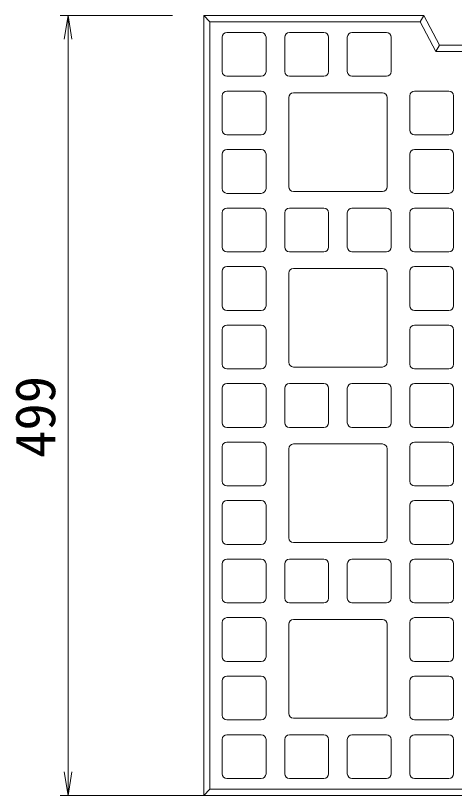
# Model space of a CAD drawing. Units: millimetres on the paper. Extents: x -5 to 836, y -1 to 593.
# Drawn here: x 548.07 to 576.13, y 432.93 to 482.77 of the extents above; entities that cross this region are included whole.
import ezdxf
from ezdxf.enums import TextEntityAlignment as Align

# ---------------------------------------------------------------- set-up
doc = ezdxf.new("R2010")
doc.units = ezdxf.units.MM
for name, color, linetype, lineweight in [('0_2', 7, 'Continuous', 18), ('D-STR-DIM（寸法）', 7, 'Continuous', 18), ('D-STR-STR1（構造物）', 7, 'Continuous', 18), ('D-STR（構造物外形線）', 1, 'Continuous', 18)]:
    doc.layers.add(name, color=color, linetype=linetype, lineweight=lineweight)
doc.styles.add('ＭＳ ゴシック', font='')
doc.styles.get('ＭＳ ゴシック').set_extended_font_data('MS Gothic')

msp = doc.modelspace()

# ---------------------------------------------------------------- linework, layer by layer
at = {"layer": '0_2'}
for p, q in [((551.173, 481.273), (551.423, 482.773)), ((551.423, 482.773), (551.673, 481.273)), ((551.423, 432.931), (551.173, 434.431)), ((551.673, 434.431), (551.423, 432.931))]:
    msp.add_line(p, q, dxfattribs=at)
at = {"layer": '0_2', "color": 9}
for p, q in [((551.423, 482.773), (551.423, 482.573)), ((551.423, 432.931), (551.423, 433.131))]:
    msp.add_line(p, q, dxfattribs=at)
at = {"layer": 'D-STR-DIM（寸法）'}
for p, q in [((558.099, 482.773), (550.923, 482.773)), ((551.423, 482.573), (551.423, 433.131)), ((560.599, 432.931), (550.923, 432.931))]:
    msp.add_line(p, q, dxfattribs=at)
at = {"layer": 'D-STR-STR1（構造物）'}
for p, q in [((560.499, 482.374), (560.099, 482.773)), ((574.184, 482.773), (573.942, 482.374)), ((560.499, 482.374), (560.499, 433.331)), ((560.499, 482.374), (573.942, 482.374)), ((573.942, 482.374), (574.943, 480.473)), ((563.784, 481.692), (561.584, 481.692)), ((565.584, 481.692), (567.784, 481.692)), ((571.784, 481.692), (569.584, 481.692)), ((561.284, 481.392), (561.284, 479.192)), ((564.084, 481.392), (564.084, 479.192)), ((565.284, 479.192), (565.284, 481.392)), ((568.084, 479.192), (568.084, 481.392)), ((569.284, 479.192), (569.284, 481.392)), ((572.084, 479.192), (572.084, 481.392)), ((575.184, 480.873), (574.943, 480.473)), ((574.943, 480.473), (586.426, 480.473)), ((563.784, 478.892), (561.584, 478.892)), ((565.584, 478.892), (567.784, 478.892)), ((571.784, 478.892), (569.584, 478.892)), ((561.284, 477.652), (561.284, 475.452)), ((563.784, 477.952), (561.584, 477.952)), ((564.084, 477.652), (564.084, 475.452)), ((565.534, 477.532), (565.534, 471.832)), ((565.834, 477.832), (571.534, 477.832)), ((571.834, 477.532), (571.834, 471.832)), ((573.284, 477.652), (573.284, 475.452)), ((573.584, 477.952), (575.784, 477.952)), ((576.084, 477.652), (576.084, 475.452)), ((563.784, 475.152), (561.584, 475.152)), ((573.584, 475.152), (575.784, 475.152)), ((563.784, 474.212), (561.584, 474.212)), ((573.584, 474.212), (575.784, 474.212)), ((561.284, 473.912), (561.284, 471.712)), ((564.084, 473.912), (564.084, 471.712)), ((573.284, 473.912), (573.284, 471.712)), ((576.084, 473.912), (576.084, 471.712)), ((565.834, 471.532), (571.534, 471.532)), ((563.784, 471.412), (561.584, 471.412)), ((573.584, 471.412), (575.784, 471.412)), ((561.284, 470.172), (561.284, 467.972)), ((563.784, 470.472), (561.584, 470.472)), ((564.084, 470.172), (564.084, 467.972)), ((565.284, 470.172), (565.284, 467.972)), ((565.584, 470.472), (567.784, 470.472)), ((568.084, 470.172), (568.084, 467.972)), ((569.284, 470.172), (569.284, 467.972)), ((571.784, 470.472), (569.584, 470.472)), ((572.084, 470.172), (572.084, 467.972)), ((573.284, 470.172), (573.284, 467.972)), ((573.584, 470.472), (575.784, 470.472)), ((576.084, 470.172), (576.084, 467.972)), ((563.784, 467.672), (561.584, 467.672)), ((565.584, 467.672), (567.784, 467.672)), ((571.784, 467.672), (569.584, 467.672)), ((573.584, 467.672), (575.784, 467.672)), ((563.784, 466.732), (561.584, 466.732)), ((565.834, 466.612), (571.534, 466.612)), ((573.584, 466.732), (575.784, 466.732)), ((561.284, 466.432), (561.284, 464.232)), ((564.084, 466.432), (564.084, 464.232)), ((565.534, 466.312), (565.534, 460.612)), ((571.834, 466.312), (571.834, 460.612)), ((573.284, 466.432), (573.284, 464.232)), ((576.084, 466.432), (576.084, 464.232)), ((563.784, 463.932), (561.584, 463.932)), ((573.584, 463.932), (575.784, 463.932)), ((561.284, 462.692), (561.284, 460.492)), ((563.784, 462.992), (561.584, 462.992)), ((564.084, 462.692), (564.084, 460.492)), ((573.284, 462.692), (573.284, 460.492)), ((573.584, 462.992), (575.784, 462.992)), ((576.084, 462.692), (576.084, 460.492)), ((563.784, 460.192), (561.584, 460.192)), ((565.834, 460.312), (571.534, 460.312)), ((573.584, 460.192), (575.784, 460.192)), ((563.784, 459.252), (561.584, 459.252)), ((565.584, 459.252), (567.784, 459.252)), ((571.784, 459.252), (569.584, 459.252)), ((573.584, 459.252), (575.784, 459.252)), ((561.284, 458.952), (561.284, 456.752)), ((564.084, 458.952), (564.084, 456.752)), ((565.284, 458.952), (565.284, 456.752)), ((568.084, 458.952), (568.084, 456.752)), ((569.284, 458.952), (569.284, 456.752)), ((572.084, 458.952), (572.084, 456.752)), ((573.284, 458.952), (573.284, 456.752)), ((576.084, 458.952), (576.084, 456.752)), ((563.784, 456.452), (561.584, 456.452)), ((565.584, 456.452), (567.784, 456.452)), ((571.784, 456.452), (569.584, 456.452)), ((573.584, 456.452), (575.784, 456.452)), ((561.284, 455.212), (561.284, 453.012)), ((563.784, 455.512), (561.584, 455.512)), ((564.084, 455.212), (564.084, 453.012)), ((565.534, 455.092), (565.534, 449.392)), ((565.834, 455.392), (571.534, 455.392)), ((571.834, 455.092), (571.834, 449.392)), ((573.284, 455.212), (573.284, 453.012)), ((573.584, 455.512), (575.784, 455.512)), ((576.084, 455.212), (576.084, 453.012)), ((563.784, 452.712), (561.584, 452.712)), ((573.584, 452.712), (575.784, 452.712)), ((563.784, 451.772), (561.584, 451.772)), ((573.584, 451.772), (575.784, 451.772)), ((561.284, 451.472), (561.284, 449.272)), ((564.084, 451.472), (564.084, 449.272)), ((573.284, 451.472), (573.284, 449.272)), ((576.084, 451.472), (576.084, 449.272)), ((565.834, 449.092), (571.534, 449.092)), ((563.784, 448.972), (561.584, 448.972)), ((573.584, 448.972), (575.784, 448.972)), ((561.284, 447.732), (561.284, 445.532)), ((563.784, 448.032), (561.584, 448.032)), ((564.084, 447.732), (564.084, 445.532)), ((565.284, 447.732), (565.284, 445.532)), ((565.584, 448.032), (567.784, 448.032)), ((568.084, 447.732), (568.084, 445.532)), ((569.284, 447.732), (569.284, 445.532)), ((571.784, 448.032), (569.584, 448.032)), ((572.084, 447.732), (572.084, 445.532)), ((573.284, 447.732), (573.284, 445.532)), ((573.584, 448.032), (575.784, 448.032)), ((576.084, 447.732), (576.084, 445.532)), ((563.784, 445.232), (561.584, 445.232)), ((565.584, 445.232), (567.784, 445.232)), ((571.784, 445.232), (569.584, 445.232)), ((573.584, 445.232), (575.784, 445.232)), ((563.784, 444.292), (561.584, 444.292)), ((565.834, 444.172), (571.534, 444.172)), ((573.584, 444.292), (575.784, 444.292)), ((561.284, 443.992), (561.284, 441.792)), ((564.084, 443.992), (564.084, 441.792)), ((565.534, 443.872), (565.534, 438.172)), ((571.834, 443.872), (571.834, 438.172)), ((573.284, 443.992), (573.284, 441.792)), ((576.084, 443.992), (576.084, 441.792)), ((563.784, 441.492), (561.584, 441.492)), ((573.584, 441.492), (575.784, 441.492)), ((561.284, 440.252), (561.284, 438.052)), ((563.784, 440.552), (561.584, 440.552)), ((564.084, 440.252), (564.084, 438.052)), ((573.284, 440.252), (573.284, 438.052)), ((573.584, 440.552), (575.784, 440.552)), ((576.084, 440.252), (576.084, 438.052)), ((563.784, 437.752), (561.584, 437.752)), ((565.834, 437.872), (571.534, 437.872)), ((573.584, 437.752), (575.784, 437.752)), ((563.784, 436.812), (561.584, 436.812)), ((565.584, 436.812), (567.784, 436.812)), ((571.784, 436.812), (569.584, 436.812)), ((573.584, 436.812), (575.784, 436.812)), ((561.284, 436.512), (561.284, 434.312)), ((564.084, 436.512), (564.084, 434.312)), ((565.284, 436.512), (565.284, 434.312)), ((568.084, 436.512), (568.084, 434.312)), ((569.284, 436.512), (569.284, 434.312)), ((572.084, 436.512), (572.084, 434.312)), ((573.284, 436.512), (573.284, 434.312)), ((576.084, 436.512), (576.084, 434.312)), ((563.784, 434.012), (561.584, 434.012)), ((565.584, 434.012), (567.784, 434.012)), ((571.784, 434.012), (569.584, 434.012)), ((573.584, 434.012), (575.784, 434.012)), ((560.499, 433.331), (560.099, 432.931)), ((600.87, 433.331), (560.499, 433.331))]:
    msp.add_line(p, q, dxfattribs=at)
for centre, start, end in [((561.584, 481.392), 90, 180), ((563.784, 481.392), 0, 90), ((565.584, 481.392), 90, 180), ((567.784, 481.392), 0, 90), ((569.584, 481.392), 90, 180), ((571.784, 481.392), 0, 90), ((561.584, 479.192), 180, 270), ((563.784, 479.192), 270, 0), ((565.584, 479.192), 180, 270), ((567.784, 479.192), 270, 0), ((569.584, 479.192), 180, 270), ((571.784, 479.192), 270, 0), ((561.584, 477.652), 90, 180), ((563.784, 477.652), 0, 90), ((565.834, 477.532), 90, 180), ((571.534, 477.532), 0, 90), ((573.584, 477.652), 90, 180), ((575.784, 477.652), 0, 90), ((561.584, 475.452), 180, 270), ((563.784, 475.452), 270, 0), ((573.584, 475.452), 180, 270), ((575.784, 475.452), 270, 0), ((561.584, 473.912), 90, 180), ((563.784, 473.912), 0, 90), ((573.584, 473.912), 90, 180), ((575.784, 473.912), 0, 90), ((561.584, 471.712), 180, 270), ((563.784, 471.712), 270, 0), ((565.834, 471.832), 180, 270), ((571.534, 471.832), 270, 0), ((573.584, 471.712), 180, 270), ((575.784, 471.712), 270, 0), ((561.584, 470.172), 90, 180), ((563.784, 470.172), 0, 90), ((565.584, 470.172), 90, 180), ((567.784, 470.172), 0, 90), ((569.584, 470.172), 90, 180), ((571.784, 470.172), 0, 90), ((573.584, 470.172), 90, 180), ((575.784, 470.172), 0, 90), ((561.584, 467.972), 180, 270), ((563.784, 467.972), 270, 0), ((565.584, 467.972), 180, 270), ((567.784, 467.972), 270, 0), ((569.584, 467.972), 180, 270), ((571.784, 467.972), 270, 0), ((573.584, 467.972), 180, 270), ((575.784, 467.972), 270, 0), ((561.584, 466.432), 90, 180), ((563.784, 466.432), 0, 90), ((565.834, 466.312), 90, 180), ((571.534, 466.312), 0, 90), ((573.584, 466.432), 90, 180), ((575.784, 466.432), 0, 90), ((561.584, 464.232), 180, 270), ((563.784, 464.232), 270, 0), ((573.584, 464.232), 180, 270), ((575.784, 464.232), 270, 0), ((561.584, 462.692), 90, 180), ((563.784, 462.692), 0, 90), ((573.584, 462.692), 90, 180), ((575.784, 462.692), 0, 90), ((565.834, 460.612), 180, 270), ((571.534, 460.612), 270, 0), ((561.584, 460.492), 180, 270), ((563.784, 460.492), 270, 0), ((573.584, 460.492), 180, 270), ((575.784, 460.492), 270, 0), ((561.584, 458.952), 90, 180), ((563.784, 458.952), 0, 90), ((565.584, 458.952), 90, 180), ((567.784, 458.952), 0, 90), ((569.584, 458.952), 90, 180), ((571.784, 458.952), 0, 90), ((573.584, 458.952), 90, 180), ((575.784, 458.952), 0, 90), ((561.584, 456.752), 180, 270), ((563.784, 456.752), 270, 0), ((565.584, 456.752), 180, 270), ((567.784, 456.752), 270, 0), ((569.584, 456.752), 180, 270), ((571.784, 456.752), 270, 0), ((573.584, 456.752), 180, 270), ((575.784, 456.752), 270, 0), ((561.584, 455.212), 90, 180), ((563.784, 455.212), 0, 90), ((565.834, 455.092), 90, 180), ((571.534, 455.092), 0, 90), ((573.584, 455.212), 90, 180), ((575.784, 455.212), 0, 90), ((561.584, 453.012), 180, 270), ((563.784, 453.012), 270, 0), ((573.584, 453.012), 180, 270), ((575.784, 453.012), 270, 0), ((561.584, 451.472), 90, 180), ((563.784, 451.472), 0, 90), ((573.584, 451.472), 90, 180), ((575.784, 451.472), 0, 90), ((561.584, 449.272), 180, 270), ((563.784, 449.272), 270, 0), ((565.834, 449.392), 180, 270), ((571.534, 449.392), 270, 0), ((573.584, 449.272), 180, 270), ((575.784, 449.272), 270, 0), ((561.584, 447.732), 90, 180), ((563.784, 447.732), 0, 90), ((565.584, 447.732), 90, 180), ((567.784, 447.732), 0, 90), ((569.584, 447.732), 90, 180), ((571.784, 447.732), 0, 90), ((573.584, 447.732), 90, 180), ((575.784, 447.732), 0, 90), ((561.584, 445.532), 180, 270), ((563.784, 445.532), 270, 0), ((565.584, 445.532), 180, 270), ((567.784, 445.532), 270, 0), ((569.584, 445.532), 180, 270), ((571.784, 445.532), 270, 0), ((573.584, 445.532), 180, 270), ((575.784, 445.532), 270, 0), ((561.584, 443.992), 90, 180), ((563.784, 443.992), 0, 90), ((565.834, 443.872), 90, 180), ((571.534, 443.872), 0, 90), ((573.584, 443.992), 90, 180), ((575.784, 443.992), 0, 90), ((561.584, 441.792), 180, 270), ((563.784, 441.792), 270, 0), ((573.584, 441.792), 180, 270), ((575.784, 441.792), 270, 0), ((561.584, 440.252), 90, 180), ((563.784, 440.252), 0, 90), ((573.584, 440.252), 90, 180), ((575.784, 440.252), 0, 90), ((565.834, 438.172), 180, 270), ((571.534, 438.172), 270, 0), ((561.584, 438.052), 180, 270), ((563.784, 438.052), 270, 0), ((573.584, 438.052), 180, 270), ((575.784, 438.052), 270, 0), ((561.584, 436.512), 90, 180), ((563.784, 436.512), 0, 90), ((565.584, 436.512), 90, 180), ((567.784, 436.512), 0, 90), ((569.584, 436.512), 90, 180), ((571.784, 436.512), 0, 90), ((573.584, 436.512), 90, 180), ((575.784, 436.512), 0, 90), ((561.584, 434.312), 180, 270), ((563.784, 434.312), 270, 0), ((565.584, 434.312), 180, 270), ((567.784, 434.312), 270, 0), ((569.584, 434.312), 180, 270), ((571.784, 434.312), 270, 0), ((573.584, 434.312), 180, 270), ((575.784, 434.312), 270, 0)]:
    msp.add_arc(centre, 0.3, start, end, dxfattribs=at)
at = {"layer": 'D-STR（構造物外形線）'}
for p, q in [((560.099, 482.773), (560.099, 432.931)), ((560.099, 482.773), (574.184, 482.773)), ((574.184, 482.773), (575.184, 480.873)), ((575.184, 480.873), (586.184, 480.873)), ((601.27, 432.931), (560.099, 432.931))]:
    msp.add_line(p, q, dxfattribs=at)

# ---------------------------------------------------------------- texts
at = {"layer": 'D-STR-DIM（寸法）', "style": 'ＭＳ ゴシック'}
msp.add_text('499', height=2.566, rotation=90, dxfattribs=at).set_placement((551.373, 454.503), align=Align.BOTTOM_LEFT)

doc.saveas('drawing.dxf')
